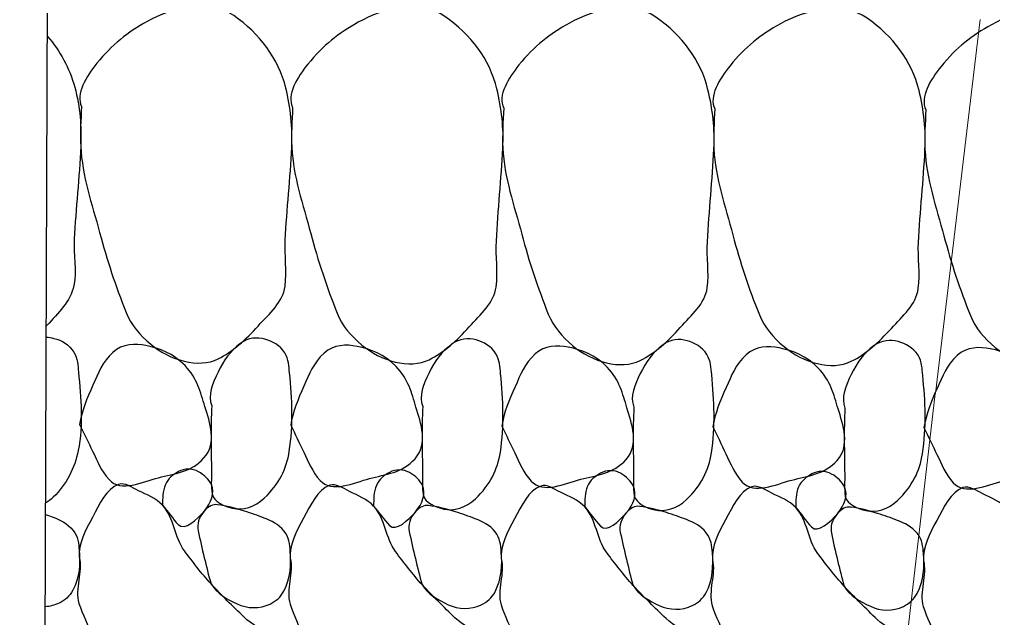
# Model space of a CAD drawing. Header units: feet. Extents: x -406 to 2003, y 7035 to 10885.
# Drawn here: x 632.75 to 648.81, y 8402.77 to 8412.64 of the extents above; entities that cross this region are included whole.
import ezdxf

# ---------------------------------------------------------------- set-up
doc = ezdxf.new("R2010")
doc.units = ezdxf.units.FT
doc.header["$LTSCALE"] = 40
doc.header["$MEASUREMENT"] = 0
doc.layers.add('1', color=7, linetype='Continuous')
doc.layers.add('1 PROPOSED CONTOURS', color=35, linetype='Continuous', lineweight=0)

msp = doc.modelspace()

# ---------------------------------------------------------------- linework, layer by layer
at = {"layer": '1', "color": 4, "linetype": 'Continuous'}
msp.add_line((632.749, 8290.171, -4.663), (633.264, 8427.195, -4.663), dxfattribs=at)
for points, knots in [([(633.773, 8411.205, -4.663), (633.67, 8411.41, -4.663), (633.851, 8411.702, -4.663), (634.025, 8411.918, -4.663), (634.273, 8412.226, -4.663), (634.536, 8412.43, -4.663), (634.855, 8412.607, -4.663), (635.279, 8412.842, -4.663), (635.873, 8412.989, -4.663), (636.284, 8412.704, -4.663), (636.707, 8412.411, -4.663), (637.023, 8411.997, -4.663), (637.142, 8411.51, -4.663), (637.221, 8411.185, -4.663), (637.256, 8410.86, -4.663), (637.24, 8410.534, -4.663), (637.215, 8410.024, -4.663), (637.16, 8409.514, -4.663), (637.132, 8409.004, -4.663), (637.118, 8408.751, -4.663), (637.164, 8408.496, -4.663), (637.129, 8408.244, -4.663), (637.093, 8407.98, -4.663), (636.874, 8407.798, -4.663), (636.685, 8407.588, -4.663), (636.481, 8407.361, -4.663), (636.266, 8407.166, -4.663), (636.025, 8407.046, -4.663), (635.703, 8406.886, -4.663), (635.228, 8407.024, -4.663), (634.914, 8407.288, -4.663), (634.732, 8407.442, -4.663), (634.592, 8407.603, -4.663), (634.508, 8407.811, -4.663), (634.333, 8408.247, -4.663), (634.191, 8408.678, -4.663), (634.071, 8409.128, -4.663), (633.945, 8409.6, -4.663), (633.782, 8410.064, -4.663), (633.759, 8410.547, -4.663), (633.748, 8410.766, -4.663), (633.762, 8410.986, -4.663), (633.773, 8411.205, -4.663)], [0, 0, 0, 0, 0.050597, 0.050597, 0.050597, 0.122728, 0.122728, 0.122728, 0.218507, 0.218507, 0.218507, 0.316787, 0.316787, 0.316787, 0.38235, 0.38235, 0.38235, 0.484937, 0.484937, 0.484937, 0.535738, 0.535738, 0.535738, 0.588733, 0.588733, 0.588733, 0.645816, 0.645816, 0.645816, 0.721809, 0.721809, 0.721809, 0.766098, 0.766098, 0.766098, 0.85889, 0.85889, 0.85889, 0.956017, 0.956017, 0.956017, 1, 1, 1, 1]), ([(637.254, 8411.192, -4.663), (637.151, 8411.397, -4.663), (637.332, 8411.689, -4.663), (637.506, 8411.905, -4.663), (637.754, 8412.213, -4.663), (638.017, 8412.417, -4.663), (638.336, 8412.594, -4.663), (638.76, 8412.829, -4.663), (639.354, 8412.976, -4.663), (639.766, 8412.691, -4.663), (640.188, 8412.398, -4.663), (640.505, 8411.984, -4.663), (640.623, 8411.497, -4.663), (640.702, 8411.171, -4.663), (640.738, 8410.847, -4.663), (640.721, 8410.521, -4.663), (640.696, 8410.011, -4.663), (640.642, 8409.501, -4.663), (640.614, 8408.99, -4.663), (640.6, 8408.738, -4.663), (640.645, 8408.483, -4.663), (640.611, 8408.231, -4.663), (640.575, 8407.967, -4.663), (640.355, 8407.785, -4.663), (640.166, 8407.575, -4.663), (639.962, 8407.348, -4.663), (639.748, 8407.153, -4.663), (639.506, 8407.033, -4.663), (639.185, 8406.873, -4.663), (638.709, 8407.01, -4.663), (638.396, 8407.275, -4.663), (638.213, 8407.429, -4.663), (638.073, 8407.59, -4.663), (637.99, 8407.798, -4.663), (637.814, 8408.234, -4.663), (637.672, 8408.665, -4.663), (637.552, 8409.115, -4.663), (637.427, 8409.587, -4.663), (637.264, 8410.05, -4.663), (637.24, 8410.534, -4.663), (637.229, 8410.753, -4.663), (637.244, 8410.973, -4.663), (637.254, 8411.192, -4.663)], [0, 0, 0, 0, 0.050597, 0.050597, 0.050597, 0.122728, 0.122728, 0.122728, 0.218507, 0.218507, 0.218507, 0.316787, 0.316787, 0.316787, 0.38235, 0.38235, 0.38235, 0.484937, 0.484937, 0.484937, 0.535738, 0.535738, 0.535738, 0.588733, 0.588733, 0.588733, 0.645816, 0.645816, 0.645816, 0.721809, 0.721809, 0.721809, 0.766098, 0.766098, 0.766098, 0.85889, 0.85889, 0.85889, 0.956017, 0.956017, 0.956017, 1, 1, 1, 1]), ([(640.735, 8411.179, -4.663), (640.632, 8411.384, -4.663), (640.813, 8411.676, -4.663), (640.987, 8411.892, -4.663), (641.236, 8412.2, -4.663), (641.499, 8412.404, -4.663), (641.818, 8412.581, -4.663), (642.242, 8412.816, -4.663), (642.835, 8412.963, -4.663), (643.247, 8412.677, -4.663), (643.67, 8412.385, -4.663), (643.986, 8411.971, -4.663), (644.104, 8411.483, -4.663), (644.183, 8411.158, -4.663), (644.219, 8410.834, -4.663), (644.203, 8410.508, -4.663), (644.177, 8409.998, -4.663), (644.123, 8409.488, -4.663), (644.095, 8408.977, -4.663), (644.081, 8408.725, -4.663), (644.127, 8408.47, -4.663), (644.092, 8408.218, -4.663), (644.056, 8407.954, -4.663), (643.836, 8407.772, -4.663), (643.647, 8407.562, -4.663), (643.444, 8407.335, -4.663), (643.229, 8407.14, -4.663), (642.988, 8407.02, -4.663), (642.666, 8406.859, -4.663), (642.19, 8406.997, -4.663), (641.877, 8407.262, -4.663), (641.695, 8407.416, -4.663), (641.555, 8407.577, -4.663), (641.471, 8407.785, -4.663), (641.295, 8408.221, -4.663), (641.153, 8408.652, -4.663), (641.034, 8409.102, -4.663), (640.908, 8409.573, -4.663), (640.745, 8410.037, -4.663), (640.721, 8410.521, -4.663), (640.711, 8410.74, -4.663), (640.725, 8410.96, -4.663), (640.735, 8411.179, -4.663)], [0, 0, 0, 0, 0.050597, 0.050597, 0.050597, 0.122728, 0.122728, 0.122728, 0.218507, 0.218507, 0.218507, 0.316787, 0.316787, 0.316787, 0.38235, 0.38235, 0.38235, 0.484937, 0.484937, 0.484937, 0.535738, 0.535738, 0.535738, 0.588733, 0.588733, 0.588733, 0.645816, 0.645816, 0.645816, 0.721809, 0.721809, 0.721809, 0.766098, 0.766098, 0.766098, 0.85889, 0.85889, 0.85889, 0.956017, 0.956017, 0.956017, 1, 1, 1, 1]), ([(644.217, 8411.166, -4.663), (644.114, 8411.371, -4.663), (644.295, 8411.663, -4.663), (644.469, 8411.879, -4.663), (644.717, 8412.187, -4.663), (644.98, 8412.391, -4.663), (645.299, 8412.568, -4.663), (645.723, 8412.803, -4.663), (646.317, 8412.95, -4.663), (646.728, 8412.664, -4.663), (647.151, 8412.371, -4.663), (647.467, 8411.958, -4.663), (647.586, 8411.47, -4.663), (647.665, 8411.145, -4.663), (647.7, 8410.821, -4.663), (647.684, 8410.495, -4.663), (647.659, 8409.985, -4.663), (647.604, 8409.474, -4.663), (647.576, 8408.964, -4.663), (647.562, 8408.712, -4.663), (647.608, 8408.457, -4.663), (647.573, 8408.204, -4.663), (647.537, 8407.941, -4.663), (647.318, 8407.758, -4.663), (647.129, 8407.548, -4.663), (646.925, 8407.322, -4.663), (646.71, 8407.127, -4.663), (646.469, 8407.007, -4.663), (646.147, 8406.846, -4.663), (645.672, 8406.984, -4.663), (645.359, 8407.249, -4.663), (645.176, 8407.403, -4.663), (645.036, 8407.564, -4.663), (644.952, 8407.772, -4.663), (644.777, 8408.208, -4.663), (644.635, 8408.639, -4.663), (644.515, 8409.089, -4.663), (644.389, 8409.56, -4.663), (644.227, 8410.024, -4.663), (644.203, 8410.508, -4.663), (644.192, 8410.727, -4.663), (644.207, 8410.947, -4.663), (644.217, 8411.166, -4.663)], [0, 0, 0, 0, 0.050597, 0.050597, 0.050597, 0.122728, 0.122728, 0.122728, 0.218507, 0.218507, 0.218507, 0.316787, 0.316787, 0.316787, 0.38235, 0.38235, 0.38235, 0.484937, 0.484937, 0.484937, 0.535738, 0.535738, 0.535738, 0.588733, 0.588733, 0.588733, 0.645816, 0.645816, 0.645816, 0.721809, 0.721809, 0.721809, 0.766098, 0.766098, 0.766098, 0.85889, 0.85889, 0.85889, 0.956017, 0.956017, 0.956017, 1, 1, 1, 1]), ([(647.698, 8411.152, -4.663), (647.595, 8411.358, -4.663), (647.776, 8411.65, -4.663), (647.95, 8411.866, -4.663), (648.198, 8412.174, -4.663), (648.461, 8412.378, -4.663), (648.781, 8412.555, -4.663), (649.204, 8412.79, -4.663), (649.798, 8412.937, -4.663), (650.21, 8412.651, -4.663), (650.632, 8412.358, -4.663), (650.949, 8411.945, -4.663), (651.067, 8411.457, -4.663), (651.146, 8411.132, -4.663), (651.182, 8410.808, -4.663), (651.165, 8410.482, -4.663), (651.14, 8409.971, -4.663), (651.086, 8409.461, -4.663), (651.058, 8408.951, -4.663), (651.044, 8408.698, -4.663), (651.089, 8408.444, -4.663), (651.055, 8408.191, -4.663), (651.019, 8407.928, -4.663), (650.799, 8407.745, -4.663), (650.61, 8407.535, -4.663), (650.406, 8407.309, -4.663), (650.192, 8407.114, -4.663), (649.95, 8406.993, -4.663), (649.629, 8406.833, -4.663), (649.153, 8406.971, -4.663), (648.84, 8407.236, -4.663), (648.657, 8407.39, -4.663), (648.517, 8407.551, -4.663), (648.434, 8407.759, -4.663), (648.258, 8408.195, -4.663), (648.116, 8408.626, -4.663), (647.996, 8409.076, -4.663), (647.871, 8409.547, -4.663), (647.708, 8410.011, -4.663), (647.684, 8410.495, -4.663), (647.673, 8410.714, -4.663), (647.688, 8410.933, -4.663), (647.698, 8411.152, -4.663)], [0, 0, 0, 0, 0.050597, 0.050597, 0.050597, 0.122728, 0.122728, 0.122728, 0.218507, 0.218507, 0.218507, 0.316787, 0.316787, 0.316787, 0.38235, 0.38235, 0.38235, 0.484937, 0.484937, 0.484937, 0.535738, 0.535738, 0.535738, 0.588733, 0.588733, 0.588733, 0.645816, 0.645816, 0.645816, 0.721809, 0.721809, 0.721809, 0.766098, 0.766098, 0.766098, 0.85889, 0.85889, 0.85889, 0.956017, 0.956017, 0.956017, 1, 1, 1, 1]), ([(633.209, 8412.361, -4.663), (633.421, 8412.124, -4.663), (633.574, 8411.838, -4.663), (633.66, 8411.523, -4.663), (633.749, 8411.198, -4.663), (633.773, 8410.873, -4.663), (633.759, 8410.547, -4.663), (633.736, 8410.037, -4.663), (633.679, 8409.527, -4.663), (633.651, 8409.017, -4.663), (633.637, 8408.764, -4.663), (633.701, 8408.509, -4.663), (633.648, 8408.257, -4.663), (633.593, 8407.994, -4.663), (633.382, 8407.796, -4.663), (633.203, 8407.601, -4.663), (633.199, 8407.596, -4.663), (633.195, 8407.592, -4.663), (633.191, 8407.587, -4.663)], [0, 0, 0, 0, 0.189013, 0.189013, 0.189013, 0.383637, 0.383637, 0.383637, 0.688167, 0.688167, 0.688167, 0.838969, 0.838969, 0.838969, 0.996282, 0.996282, 0.996282, 1, 1, 1, 1]), ([(633.19, 8407.404, -4.663), (633.232, 8407.403, -4.663), (633.274, 8407.396, -4.663), (633.316, 8407.385, -4.663), (633.447, 8407.351, -4.663), (633.567, 8407.283, -4.663), (633.644, 8407.157, -4.663), (633.709, 8407.05, -4.663), (633.711, 8406.94, -4.663), (633.722, 8406.828, -4.663), (633.765, 8406.399, -4.663), (633.803, 8405.961, -4.663), (633.717, 8405.535, -4.663), (633.659, 8405.247, -4.663), (633.526, 8404.979, -4.663), (633.306, 8404.765, -4.663), (633.266, 8404.727, -4.663), (633.225, 8404.697, -4.663), (633.18, 8404.669, -4.663)], [0, 0, 0, 0, 0.039924, 0.039924, 0.039924, 0.165192, 0.165192, 0.165192, 0.271276, 0.271276, 0.271276, 0.676654, 0.676654, 0.676654, 0.950254, 0.950254, 0.950254, 1, 1, 1, 1]), ([(635.92, 8406.275, -4.663), (635.848, 8406.443, -4.663), (635.935, 8406.652, -4.663), (636.024, 8406.83, -4.663), (636.119, 8407.022, -4.663), (636.221, 8407.174, -4.663), (636.4, 8407.305, -4.663), (636.519, 8407.393, -4.663), (636.673, 8407.409, -4.663), (636.797, 8407.372, -4.663), (636.92, 8407.335, -4.663), (637.048, 8407.272, -4.663), (637.125, 8407.144, -4.663), (637.191, 8407.036, -4.663), (637.192, 8406.927, -4.663), (637.203, 8406.815, -4.663), (637.247, 8406.386, -4.663), (637.266, 8405.95, -4.663), (637.199, 8405.522, -4.663), (637.153, 8405.233, -4.663), (637.034, 8404.989, -4.663), (636.787, 8404.752, -4.663), (636.632, 8404.603, -4.663), (636.43, 8404.548, -4.663), (636.265, 8404.584, -4.663), (636.141, 8404.612, -4.663), (635.951, 8404.685, -4.663), (635.926, 8404.824, -4.663), (635.904, 8404.945, -4.663), (635.917, 8405.066, -4.663), (635.916, 8405.187, -4.663), (635.911, 8405.549, -4.663), (635.899, 8405.913, -4.663), (635.92, 8406.275, -4.663)], [0, 0, 0, 0, 0.081972, 0.081972, 0.081972, 0.169857, 0.169857, 0.169857, 0.228285, 0.228285, 0.228285, 0.286248, 0.286248, 0.286248, 0.335334, 0.335334, 0.335334, 0.522907, 0.522907, 0.522907, 0.649504, 0.649504, 0.649504, 0.729114, 0.729114, 0.729114, 0.789367, 0.789367, 0.789367, 0.842044, 0.842044, 0.842044, 1, 1, 1, 1]), ([(639.401, 8406.262, -4.663), (639.33, 8406.43, -4.663), (639.417, 8406.639, -4.663), (639.505, 8406.817, -4.663), (639.6, 8407.009, -4.663), (639.702, 8407.16, -4.663), (639.881, 8407.292, -4.663), (640.001, 8407.38, -4.663), (640.155, 8407.396, -4.663), (640.279, 8407.359, -4.663), (640.401, 8407.321, -4.663), (640.53, 8407.258, -4.663), (640.607, 8407.131, -4.663), (640.672, 8407.023, -4.663), (640.673, 8406.914, -4.663), (640.685, 8406.802, -4.663), (640.728, 8406.373, -4.663), (640.747, 8405.937, -4.663), (640.68, 8405.509, -4.663), (640.634, 8405.22, -4.663), (640.515, 8404.976, -4.663), (640.269, 8404.739, -4.663), (640.114, 8404.59, -4.663), (639.911, 8404.534, -4.663), (639.746, 8404.571, -4.663), (639.622, 8404.599, -4.663), (639.432, 8404.672, -4.663), (639.407, 8404.81, -4.663), (639.386, 8404.932, -4.663), (639.399, 8405.052, -4.663), (639.397, 8405.173, -4.663), (639.392, 8405.536, -4.663), (639.381, 8405.899, -4.663), (639.401, 8406.262, -4.663)], [0, 0, 0, 0, 0.081972, 0.081972, 0.081972, 0.169857, 0.169857, 0.169857, 0.228285, 0.228285, 0.228285, 0.286248, 0.286248, 0.286248, 0.335334, 0.335334, 0.335334, 0.522907, 0.522907, 0.522907, 0.649504, 0.649504, 0.649504, 0.729114, 0.729114, 0.729114, 0.789367, 0.789367, 0.789367, 0.842044, 0.842044, 0.842044, 1, 1, 1, 1]), ([(633.741, 8405.966, -4.663), (633.773, 8406.183, -4.663), (633.862, 8406.397, -4.663), (633.959, 8406.611, -4.663), (634.05, 8406.811, -4.663), (634.112, 8406.991, -4.663), (634.29, 8407.154, -4.663), (634.446, 8407.298, -4.663), (634.662, 8407.301, -4.663), (634.835, 8407.266, -4.663), (635.061, 8407.22, -4.663), (635.283, 8407.138, -4.663), (635.48, 8406.935, -4.663), (635.683, 8406.726, -4.663), (635.735, 8406.498, -4.663), (635.806, 8406.264, -4.663), (635.888, 8405.997, -4.663), (636.013, 8405.659, -4.663), (635.792, 8405.414, -4.663), (635.58, 8405.178, -4.663), (635.307, 8405.157, -4.663), (635.042, 8405.088, -4.663), (634.778, 8405.018, -4.663), (634.422, 8404.843, -4.663), (634.226, 8405.057, -4.663), (634.096, 8405.198, -4.663), (634.034, 8405.361, -4.663), (633.955, 8405.523, -4.663), (633.883, 8405.67, -4.663), (633.815, 8405.819, -4.663), (633.741, 8405.966, -4.663)], [0, 0, 0, 0, 0.099321, 0.099321, 0.099321, 0.192025, 0.192025, 0.192025, 0.273076, 0.273076, 0.273076, 0.378794, 0.378794, 0.378794, 0.48747, 0.48747, 0.48747, 0.61146, 0.61146, 0.61146, 0.73063, 0.73063, 0.73063, 0.849753, 0.849753, 0.849753, 0.928287, 0.928287, 0.928287, 1, 1, 1, 1]), ([(637.223, 8405.953, -4.663), (637.255, 8406.17, -4.663), (637.343, 8406.384, -4.663), (637.441, 8406.598, -4.663), (637.531, 8406.798, -4.663), (637.593, 8406.978, -4.663), (637.772, 8407.141, -4.663), (637.928, 8407.284, -4.663), (638.143, 8407.288, -4.663), (638.316, 8407.253, -4.663), (638.542, 8407.207, -4.663), (638.764, 8407.125, -4.663), (638.961, 8406.921, -4.663), (639.164, 8406.713, -4.663), (639.217, 8406.485, -4.663), (639.288, 8406.251, -4.663), (639.369, 8405.984, -4.663), (639.494, 8405.646, -4.663), (639.273, 8405.401, -4.663), (639.061, 8405.165, -4.663), (638.788, 8405.144, -4.663), (638.524, 8405.075, -4.663), (638.259, 8405.005, -4.663), (637.904, 8404.83, -4.663), (637.707, 8405.044, -4.663), (637.577, 8405.184, -4.663), (637.515, 8405.348, -4.663), (637.437, 8405.51, -4.663), (637.365, 8405.657, -4.663), (637.296, 8405.806, -4.663), (637.223, 8405.953, -4.663)], [0, 0, 0, 0, 0.099321, 0.099321, 0.099321, 0.192025, 0.192025, 0.192025, 0.273076, 0.273076, 0.273076, 0.378794, 0.378794, 0.378794, 0.48747, 0.48747, 0.48747, 0.61146, 0.61146, 0.61146, 0.73063, 0.73063, 0.73063, 0.849753, 0.849753, 0.849753, 0.928287, 0.928287, 0.928287, 1, 1, 1, 1]), ([(640.704, 8405.94, -4.663), (640.736, 8406.157, -4.663), (640.825, 8406.371, -4.663), (640.922, 8406.585, -4.663), (641.013, 8406.785, -4.663), (641.075, 8406.965, -4.663), (641.253, 8407.128, -4.663), (641.409, 8407.271, -4.663), (641.625, 8407.275, -4.663), (641.798, 8407.24, -4.663), (642.023, 8407.194, -4.663), (642.246, 8407.112, -4.663), (642.443, 8406.908, -4.663), (642.645, 8406.699, -4.663), (642.698, 8406.472, -4.663), (642.769, 8406.238, -4.663), (642.85, 8405.971, -4.663), (642.975, 8405.633, -4.663), (642.755, 8405.388, -4.663), (642.542, 8405.152, -4.663), (642.269, 8405.131, -4.663), (642.005, 8405.062, -4.663), (641.741, 8404.992, -4.663), (641.385, 8404.817, -4.663), (641.188, 8405.031, -4.663), (641.059, 8405.171, -4.663), (640.997, 8405.335, -4.663), (640.918, 8405.497, -4.663), (640.846, 8405.644, -4.663), (640.777, 8405.793, -4.663), (640.704, 8405.94, -4.663)], [0, 0, 0, 0, 0.099321, 0.099321, 0.099321, 0.192025, 0.192025, 0.192025, 0.273076, 0.273076, 0.273076, 0.378794, 0.378794, 0.378794, 0.48747, 0.48747, 0.48747, 0.61146, 0.61146, 0.61146, 0.73063, 0.73063, 0.73063, 0.849753, 0.849753, 0.849753, 0.928287, 0.928287, 0.928287, 1, 1, 1, 1]), ([(642.883, 8406.249, -4.663), (642.811, 8406.417, -4.663), (642.898, 8406.626, -4.663), (642.987, 8406.804, -4.663), (643.082, 8406.996, -4.663), (643.183, 8407.147, -4.663), (643.363, 8407.279, -4.663), (643.482, 8407.367, -4.663), (643.636, 8407.383, -4.663), (643.76, 8407.346, -4.663), (643.883, 8407.308, -4.663), (644.011, 8407.245, -4.663), (644.088, 8407.118, -4.663), (644.153, 8407.009, -4.663), (644.155, 8406.901, -4.663), (644.166, 8406.788, -4.663), (644.209, 8406.36, -4.663), (644.229, 8405.924, -4.663), (644.161, 8405.496, -4.663), (644.116, 8405.207, -4.663), (643.997, 8404.963, -4.663), (643.75, 8404.726, -4.663), (643.595, 8404.577, -4.663), (643.392, 8404.521, -4.663), (643.228, 8404.558, -4.663), (643.103, 8404.586, -4.663), (642.913, 8404.659, -4.663), (642.889, 8404.797, -4.663), (642.867, 8404.918, -4.663), (642.88, 8405.039, -4.663), (642.879, 8405.16, -4.663), (642.874, 8405.523, -4.663), (642.862, 8405.886, -4.663), (642.883, 8406.249, -4.663)], [0, 0, 0, 0, 0.081972, 0.081972, 0.081972, 0.169857, 0.169857, 0.169857, 0.228285, 0.228285, 0.228285, 0.286248, 0.286248, 0.286248, 0.335334, 0.335334, 0.335334, 0.522907, 0.522907, 0.522907, 0.649504, 0.649504, 0.649504, 0.729114, 0.729114, 0.729114, 0.789367, 0.789367, 0.789367, 0.842044, 0.842044, 0.842044, 1, 1, 1, 1]), ([(644.186, 8405.927, -4.663), (644.217, 8406.144, -4.663), (644.306, 8406.358, -4.663), (644.403, 8406.572, -4.663), (644.494, 8406.772, -4.663), (644.556, 8406.951, -4.663), (644.734, 8407.115, -4.663), (644.89, 8407.258, -4.663), (645.106, 8407.262, -4.663), (645.279, 8407.227, -4.663), (645.505, 8407.18, -4.663), (645.727, 8407.098, -4.663), (645.924, 8406.895, -4.663), (646.127, 8406.686, -4.663), (646.179, 8406.459, -4.663), (646.251, 8406.225, -4.663), (646.332, 8405.958, -4.663), (646.457, 8405.62, -4.663), (646.236, 8405.374, -4.663), (646.024, 8405.139, -4.663), (645.751, 8405.118, -4.663), (645.486, 8405.048, -4.663), (645.222, 8404.979, -4.663), (644.866, 8404.804, -4.663), (644.67, 8405.017, -4.663), (644.54, 8405.158, -4.663), (644.478, 8405.322, -4.663), (644.399, 8405.483, -4.663), (644.327, 8405.631, -4.663), (644.259, 8405.78, -4.663), (644.186, 8405.927, -4.663)], [0, 0, 0, 0, 0.099321, 0.099321, 0.099321, 0.192025, 0.192025, 0.192025, 0.273076, 0.273076, 0.273076, 0.378794, 0.378794, 0.378794, 0.48747, 0.48747, 0.48747, 0.61146, 0.61146, 0.61146, 0.73063, 0.73063, 0.73063, 0.849753, 0.849753, 0.849753, 0.928287, 0.928287, 0.928287, 1, 1, 1, 1]), ([(646.364, 8406.236, -4.663), (646.292, 8406.404, -4.663), (646.38, 8406.613, -4.663), (646.468, 8406.791, -4.663), (646.563, 8406.983, -4.663), (646.665, 8407.134, -4.663), (646.844, 8407.266, -4.663), (646.963, 8407.354, -4.663), (647.118, 8407.37, -4.663), (647.241, 8407.333, -4.663), (647.364, 8407.295, -4.663), (647.492, 8407.232, -4.663), (647.569, 8407.105, -4.663), (647.635, 8406.996, -4.663), (647.636, 8406.887, -4.663), (647.647, 8406.775, -4.663), (647.691, 8406.347, -4.663), (647.71, 8405.911, -4.663), (647.643, 8405.483, -4.663), (647.597, 8405.193, -4.663), (647.478, 8404.95, -4.663), (647.231, 8404.713, -4.663), (647.076, 8404.564, -4.663), (646.874, 8404.508, -4.663), (646.709, 8404.545, -4.663), (646.585, 8404.573, -4.663), (646.395, 8404.646, -4.663), (646.37, 8404.784, -4.663), (646.348, 8404.905, -4.663), (646.362, 8405.026, -4.663), (646.36, 8405.147, -4.663), (646.355, 8405.51, -4.663), (646.344, 8405.873, -4.663), (646.364, 8406.236, -4.663)], [0, 0, 0, 0, 0.081972, 0.081972, 0.081972, 0.169857, 0.169857, 0.169857, 0.228285, 0.228285, 0.228285, 0.286248, 0.286248, 0.286248, 0.335334, 0.335334, 0.335334, 0.522907, 0.522907, 0.522907, 0.649504, 0.649504, 0.649504, 0.729114, 0.729114, 0.729114, 0.789367, 0.789367, 0.789367, 0.842044, 0.842044, 0.842044, 1, 1, 1, 1]), ([(647.667, 8405.913, -4.663), (647.699, 8406.131, -4.663), (647.788, 8406.345, -4.663), (647.885, 8406.559, -4.663), (647.976, 8406.759, -4.663), (648.037, 8406.938, -4.663), (648.216, 8407.102, -4.663), (648.372, 8407.245, -4.663), (648.587, 8407.249, -4.663), (648.76, 8407.213, -4.663), (648.986, 8407.167, -4.663), (649.208, 8407.085, -4.663), (649.406, 8406.882, -4.663), (649.608, 8406.673, -4.663), (649.661, 8406.446, -4.663), (649.732, 8406.212, -4.663), (649.813, 8405.945, -4.663), (649.938, 8405.607, -4.663), (649.717, 8405.361, -4.663), (649.505, 8405.126, -4.663), (649.232, 8405.105, -4.663), (648.968, 8405.035, -4.663), (648.703, 8404.966, -4.663), (648.348, 8404.791, -4.663), (648.151, 8405.004, -4.663), (648.021, 8405.145, -4.663), (647.959, 8405.309, -4.663), (647.881, 8405.47, -4.663), (647.809, 8405.618, -4.663), (647.74, 8405.767, -4.663), (647.667, 8405.913, -4.663)], [0, 0, 0, 0, 0.099321, 0.099321, 0.099321, 0.192025, 0.192025, 0.192025, 0.273076, 0.273076, 0.273076, 0.378794, 0.378794, 0.378794, 0.48747, 0.48747, 0.48747, 0.61146, 0.61146, 0.61146, 0.73063, 0.73063, 0.73063, 0.849753, 0.849753, 0.849753, 0.928287, 0.928287, 0.928287, 1, 1, 1, 1]), ([(635.109, 8404.634, -4.663), (635.11, 8404.747, -4.663), (635.108, 8404.861, -4.663), (635.155, 8404.974, -4.663), (635.197, 8405.074, -4.663), (635.28, 8405.138, -4.663), (635.372, 8405.189, -4.663), (635.47, 8405.243, -4.663), (635.598, 8405.244, -4.663), (635.7, 8405.187, -4.663), (635.795, 8405.134, -4.663), (635.875, 8405.058, -4.663), (635.915, 8404.971, -4.663), (635.974, 8404.843, -4.663), (635.913, 8404.671, -4.663), (635.8, 8404.541, -4.663), (635.677, 8404.398, -4.663), (635.473, 8404.203, -4.663), (635.368, 8404.315, -4.663), (635.28, 8404.41, -4.663), (635.198, 8404.532, -4.663), (635.109, 8404.634, -4.663)], [0, 0, 0, 0, 0.13075, 0.13075, 0.13075, 0.246831, 0.246831, 0.246831, 0.372114, 0.372114, 0.372114, 0.488195, 0.488195, 0.488195, 0.657947, 0.657947, 0.657947, 0.84346, 0.84346, 0.84346, 1, 1, 1, 1]), ([(638.59, 8404.621, -4.663), (638.591, 8404.734, -4.663), (638.589, 8404.848, -4.663), (638.637, 8404.961, -4.663), (638.679, 8405.061, -4.663), (638.761, 8405.125, -4.663), (638.853, 8405.175, -4.663), (638.952, 8405.23, -4.663), (639.08, 8405.231, -4.663), (639.182, 8405.174, -4.663), (639.276, 8405.121, -4.663), (639.356, 8405.045, -4.663), (639.396, 8404.958, -4.663), (639.456, 8404.83, -4.663), (639.394, 8404.658, -4.663), (639.281, 8404.527, -4.663), (639.158, 8404.385, -4.663), (638.955, 8404.19, -4.663), (638.85, 8404.302, -4.663), (638.761, 8404.397, -4.663), (638.679, 8404.519, -4.663), (638.59, 8404.621, -4.663)], [0, 0, 0, 0, 0.13075, 0.13075, 0.13075, 0.246831, 0.246831, 0.246831, 0.372114, 0.372114, 0.372114, 0.488195, 0.488195, 0.488195, 0.657947, 0.657947, 0.657947, 0.84346, 0.84346, 0.84346, 1, 1, 1, 1]), ([(642.071, 8404.608, -4.663), (642.073, 8404.721, -4.663), (642.071, 8404.835, -4.663), (642.118, 8404.948, -4.663), (642.16, 8405.048, -4.663), (642.242, 8405.111, -4.663), (642.334, 8405.162, -4.663), (642.433, 8405.217, -4.663), (642.561, 8405.218, -4.663), (642.663, 8405.161, -4.663), (642.757, 8405.108, -4.663), (642.837, 8405.032, -4.663), (642.878, 8404.945, -4.663), (642.937, 8404.817, -4.663), (642.875, 8404.645, -4.663), (642.763, 8404.514, -4.663), (642.64, 8404.372, -4.663), (642.436, 8404.177, -4.663), (642.331, 8404.289, -4.663), (642.242, 8404.384, -4.663), (642.16, 8404.506, -4.663), (642.071, 8404.608, -4.663)], [0, 0, 0, 0, 0.13075, 0.13075, 0.13075, 0.246831, 0.246831, 0.246831, 0.372114, 0.372114, 0.372114, 0.488195, 0.488195, 0.488195, 0.657947, 0.657947, 0.657947, 0.84346, 0.84346, 0.84346, 1, 1, 1, 1]), ([(645.553, 8404.595, -4.663), (645.554, 8404.708, -4.663), (645.552, 8404.821, -4.663), (645.599, 8404.935, -4.663), (645.641, 8405.035, -4.663), (645.724, 8405.098, -4.663), (645.816, 8405.149, -4.663), (645.915, 8405.204, -4.663), (646.043, 8405.205, -4.663), (646.144, 8405.148, -4.663), (646.239, 8405.095, -4.663), (646.319, 8405.019, -4.663), (646.359, 8404.932, -4.663), (646.418, 8404.804, -4.663), (646.357, 8404.632, -4.663), (646.244, 8404.501, -4.663), (646.121, 8404.359, -4.663), (645.917, 8404.164, -4.663), (645.812, 8404.276, -4.663), (645.724, 8404.371, -4.663), (645.642, 8404.493, -4.663), (645.553, 8404.595, -4.663)], [0, 0, 0, 0, 0.13075, 0.13075, 0.13075, 0.246831, 0.246831, 0.246831, 0.372114, 0.372114, 0.372114, 0.488195, 0.488195, 0.488195, 0.657947, 0.657947, 0.657947, 0.84346, 0.84346, 0.84346, 1, 1, 1, 1]), ([(633.733, 8403.777, -4.663), (633.72, 8403.994, -4.663), (633.831, 8404.216, -4.663), (633.951, 8404.434, -4.663), (634.072, 8404.653, -4.663), (634.181, 8404.904, -4.663), (634.384, 8404.977, -4.663), (634.485, 8405.013, -4.663), (634.608, 8404.926, -4.663), (634.713, 8404.874, -4.663), (634.853, 8404.802, -4.663), (634.998, 8404.752, -4.663), (635.109, 8404.634, -4.663), (635.307, 8404.422, -4.663), (635.303, 8404.105, -4.663), (635.469, 8403.884, -4.663), (635.608, 8403.698, -4.663), (635.75, 8403.511, -4.663), (635.909, 8403.338, -4.663), (636.083, 8403.148, -4.663), (636.266, 8402.969, -4.663), (636.451, 8402.792, -4.663), (636.581, 8402.667, -4.663), (636.748, 8402.596, -4.663), (636.881, 8402.461, -4.663), (637.034, 8402.306, -4.663), (637.111, 8402.108, -4.663), (637.162, 8401.905, -4.663), (637.233, 8401.624, -4.663), (637.216, 8401.327, -4.663), (637.17, 8401.043, -4.663), (637.145, 8400.885, -4.663), (637.134, 8400.718, -4.663), (636.987, 8400.601, -4.663), (636.745, 8400.409, -4.663), (636.487, 8400.436, -4.663), (636.227, 8400.388, -4.663), (635.941, 8400.337, -4.663), (635.644, 8400.247, -4.663), (635.364, 8400.312, -4.663), (635.062, 8400.383, -4.663), (634.835, 8400.622, -4.663), (634.595, 8400.848, -4.663), (634.418, 8401.015, -4.663), (634.249, 8401.166, -4.663), (634.155, 8401.383, -4.663), (634.005, 8401.73, -4.663), (634.049, 8402.123, -4.663), (633.944, 8402.472, -4.663), (633.888, 8402.656, -4.663), (633.787, 8402.834, -4.663), (633.73, 8403.017, -4.663), (633.656, 8403.256, -4.663), (633.794, 8403.538, -4.663), (633.733, 8403.777, -4.663)], [0, 0, 0, 0, 0.054316, 0.054316, 0.054316, 0.108799, 0.108799, 0.108799, 0.135821, 0.135821, 0.135821, 0.172146, 0.172146, 0.172146, 0.237422, 0.237422, 0.237422, 0.292461, 0.292461, 0.292461, 0.352873, 0.352873, 0.352873, 0.395413, 0.395413, 0.395413, 0.444368, 0.444368, 0.444368, 0.51201, 0.51201, 0.51201, 0.549525, 0.549525, 0.549525, 0.611502, 0.611502, 0.611502, 0.679424, 0.679424, 0.679424, 0.752988, 0.752988, 0.752988, 0.80734, 0.80734, 0.80734, 0.894432, 0.894432, 0.894432, 0.940374, 0.940374, 0.940374, 1, 1, 1, 1]), ([(637.215, 8403.764, -4.663), (637.201, 8403.981, -4.663), (637.312, 8404.203, -4.663), (637.433, 8404.421, -4.663), (637.553, 8404.64, -4.663), (637.663, 8404.891, -4.663), (637.865, 8404.964, -4.663), (637.966, 8405, -4.663), (638.089, 8404.913, -4.663), (638.194, 8404.86, -4.663), (638.334, 8404.789, -4.663), (638.48, 8404.739, -4.663), (638.59, 8404.621, -4.663), (638.788, 8404.409, -4.663), (638.784, 8404.092, -4.663), (638.95, 8403.871, -4.663), (639.09, 8403.685, -4.663), (639.231, 8403.498, -4.663), (639.39, 8403.325, -4.663), (639.565, 8403.135, -4.663), (639.748, 8402.956, -4.663), (639.932, 8402.779, -4.663), (640.063, 8402.654, -4.663), (640.229, 8402.583, -4.663), (640.362, 8402.448, -4.663), (640.515, 8402.293, -4.663), (640.592, 8402.095, -4.663), (640.644, 8401.891, -4.663), (640.714, 8401.61, -4.663), (640.698, 8401.314, -4.663), (640.652, 8401.03, -4.663), (640.626, 8400.872, -4.663), (640.615, 8400.704, -4.663), (640.469, 8400.588, -4.663), (640.227, 8400.396, -4.663), (639.968, 8400.423, -4.663), (639.708, 8400.375, -4.663), (639.423, 8400.324, -4.663), (639.125, 8400.234, -4.663), (638.846, 8400.299, -4.663), (638.543, 8400.37, -4.663), (638.317, 8400.609, -4.663), (638.077, 8400.835, -4.663), (637.899, 8401.002, -4.663), (637.73, 8401.153, -4.663), (637.636, 8401.37, -4.663), (637.486, 8401.717, -4.663), (637.531, 8402.11, -4.663), (637.425, 8402.459, -4.663), (637.369, 8402.643, -4.663), (637.269, 8402.821, -4.663), (637.212, 8403.004, -4.663), (637.138, 8403.243, -4.663), (637.275, 8403.525, -4.663), (637.215, 8403.764, -4.663)], [0, 0, 0, 0, 0.054316, 0.054316, 0.054316, 0.108799, 0.108799, 0.108799, 0.135821, 0.135821, 0.135821, 0.172146, 0.172146, 0.172146, 0.237422, 0.237422, 0.237422, 0.292461, 0.292461, 0.292461, 0.352873, 0.352873, 0.352873, 0.395413, 0.395413, 0.395413, 0.444368, 0.444368, 0.444368, 0.51201, 0.51201, 0.51201, 0.549525, 0.549525, 0.549525, 0.611502, 0.611502, 0.611502, 0.679424, 0.679424, 0.679424, 0.752988, 0.752988, 0.752988, 0.80734, 0.80734, 0.80734, 0.894432, 0.894432, 0.894432, 0.940374, 0.940374, 0.940374, 1, 1, 1, 1]), ([(640.696, 8403.751, -4.663), (640.682, 8403.968, -4.663), (640.793, 8404.19, -4.663), (640.914, 8404.408, -4.663), (641.035, 8404.627, -4.663), (641.144, 8404.878, -4.663), (641.347, 8404.951, -4.663), (641.447, 8404.987, -4.663), (641.571, 8404.9, -4.663), (641.675, 8404.847, -4.663), (641.816, 8404.776, -4.663), (641.961, 8404.725, -4.663), (642.071, 8404.608, -4.663), (642.269, 8404.396, -4.663), (642.266, 8404.079, -4.663), (642.431, 8403.858, -4.663), (642.571, 8403.672, -4.663), (642.712, 8403.485, -4.663), (642.872, 8403.312, -4.663), (643.046, 8403.122, -4.663), (643.229, 8402.943, -4.663), (643.414, 8402.766, -4.663), (643.544, 8402.641, -4.663), (643.711, 8402.57, -4.663), (643.844, 8402.435, -4.663), (643.996, 8402.28, -4.663), (644.074, 8402.082, -4.663), (644.125, 8401.878, -4.663), (644.196, 8401.597, -4.663), (644.179, 8401.301, -4.663), (644.133, 8401.016, -4.663), (644.108, 8400.859, -4.663), (644.096, 8400.691, -4.663), (643.95, 8400.575, -4.663), (643.708, 8400.382, -4.663), (643.45, 8400.409, -4.663), (643.189, 8400.362, -4.663), (642.904, 8400.311, -4.663), (642.607, 8400.221, -4.663), (642.327, 8400.286, -4.663), (642.025, 8400.356, -4.663), (641.798, 8400.596, -4.663), (641.558, 8400.822, -4.663), (641.381, 8400.989, -4.663), (641.212, 8401.14, -4.663), (641.118, 8401.357, -4.663), (640.967, 8401.704, -4.663), (641.012, 8402.097, -4.663), (640.906, 8402.446, -4.663), (640.851, 8402.63, -4.663), (640.75, 8402.808, -4.663), (640.693, 8402.991, -4.663), (640.619, 8403.23, -4.663), (640.756, 8403.512, -4.663), (640.696, 8403.751, -4.663)], [0, 0, 0, 0, 0.054316, 0.054316, 0.054316, 0.108799, 0.108799, 0.108799, 0.135821, 0.135821, 0.135821, 0.172146, 0.172146, 0.172146, 0.237422, 0.237422, 0.237422, 0.292461, 0.292461, 0.292461, 0.352873, 0.352873, 0.352873, 0.395413, 0.395413, 0.395413, 0.444368, 0.444368, 0.444368, 0.51201, 0.51201, 0.51201, 0.549525, 0.549525, 0.549525, 0.611502, 0.611502, 0.611502, 0.679424, 0.679424, 0.679424, 0.752988, 0.752988, 0.752988, 0.80734, 0.80734, 0.80734, 0.894432, 0.894432, 0.894432, 0.940374, 0.940374, 0.940374, 1, 1, 1, 1]), ([(644.177, 8403.738, -4.663), (644.164, 8403.955, -4.663), (644.275, 8404.177, -4.663), (644.395, 8404.395, -4.663), (644.516, 8404.614, -4.663), (644.625, 8404.865, -4.663), (644.828, 8404.938, -4.663), (644.929, 8404.973, -4.663), (645.052, 8404.887, -4.663), (645.157, 8404.834, -4.663), (645.297, 8404.763, -4.663), (645.443, 8404.712, -4.663), (645.553, 8404.595, -4.663), (645.751, 8404.383, -4.663), (645.747, 8404.066, -4.663), (645.913, 8403.845, -4.663), (646.052, 8403.658, -4.663), (646.194, 8403.472, -4.663), (646.353, 8403.299, -4.663), (646.528, 8403.109, -4.663), (646.71, 8402.93, -4.663), (646.895, 8402.752, -4.663), (647.025, 8402.628, -4.663), (647.192, 8402.557, -4.663), (647.325, 8402.422, -4.663), (647.478, 8402.267, -4.663), (647.555, 8402.069, -4.663), (647.606, 8401.865, -4.663), (647.677, 8401.584, -4.663), (647.66, 8401.287, -4.663), (647.614, 8401.003, -4.663), (647.589, 8400.846, -4.663), (647.578, 8400.678, -4.663), (647.431, 8400.562, -4.663), (647.189, 8400.369, -4.663), (646.931, 8400.396, -4.663), (646.671, 8400.349, -4.663), (646.385, 8400.298, -4.663), (646.088, 8400.208, -4.663), (645.809, 8400.273, -4.663), (645.506, 8400.343, -4.663), (645.28, 8400.583, -4.663), (645.039, 8400.809, -4.663), (644.862, 8400.976, -4.663), (644.693, 8401.127, -4.663), (644.599, 8401.344, -4.663), (644.449, 8401.691, -4.663), (644.494, 8402.084, -4.663), (644.388, 8402.433, -4.663), (644.332, 8402.617, -4.663), (644.231, 8402.794, -4.663), (644.174, 8402.978, -4.663), (644.101, 8403.217, -4.663), (644.238, 8403.499, -4.663), (644.177, 8403.738, -4.663)], [0, 0, 0, 0, 0.054316, 0.054316, 0.054316, 0.108799, 0.108799, 0.108799, 0.135821, 0.135821, 0.135821, 0.172146, 0.172146, 0.172146, 0.237422, 0.237422, 0.237422, 0.292461, 0.292461, 0.292461, 0.352873, 0.352873, 0.352873, 0.395413, 0.395413, 0.395413, 0.444368, 0.444368, 0.444368, 0.51201, 0.51201, 0.51201, 0.549525, 0.549525, 0.549525, 0.611502, 0.611502, 0.611502, 0.679424, 0.679424, 0.679424, 0.752988, 0.752988, 0.752988, 0.80734, 0.80734, 0.80734, 0.894432, 0.894432, 0.894432, 0.940374, 0.940374, 0.940374, 1, 1, 1, 1]), ([(647.659, 8403.725, -4.663), (647.645, 8403.942, -4.663), (647.756, 8404.164, -4.663), (647.877, 8404.382, -4.663), (647.997, 8404.6, -4.663), (648.107, 8404.852, -4.663), (648.31, 8404.924, -4.663), (648.41, 8404.96, -4.663), (648.534, 8404.874, -4.663), (648.638, 8404.821, -4.663), (648.778, 8404.75, -4.663), (648.924, 8404.699, -4.663), (649.034, 8404.581, -4.663), (649.232, 8404.37, -4.663), (649.228, 8404.053, -4.663), (649.394, 8403.832, -4.663), (649.534, 8403.645, -4.663), (649.675, 8403.459, -4.663), (649.834, 8403.286, -4.663), (650.009, 8403.096, -4.663), (650.192, 8402.916, -4.663), (650.377, 8402.739, -4.663), (650.507, 8402.615, -4.663), (650.673, 8402.544, -4.663), (650.806, 8402.409, -4.663), (650.959, 8402.254, -4.663), (651.037, 8402.056, -4.663), (651.088, 8401.852, -4.663), (651.158, 8401.571, -4.663), (651.142, 8401.274, -4.663), (651.096, 8400.99, -4.663), (651.07, 8400.833, -4.663), (651.059, 8400.665, -4.663), (650.913, 8400.549, -4.663), (650.671, 8400.356, -4.663), (650.412, 8400.383, -4.663), (650.152, 8400.336, -4.663), (649.867, 8400.284, -4.663), (649.569, 8400.195, -4.663), (649.29, 8400.26, -4.663), (648.987, 8400.33, -4.663), (648.761, 8400.57, -4.663), (648.521, 8400.796, -4.663), (648.343, 8400.963, -4.663), (648.174, 8401.114, -4.663), (648.081, 8401.33, -4.663), (647.93, 8401.678, -4.663), (647.975, 8402.071, -4.663), (647.869, 8402.42, -4.663), (647.813, 8402.604, -4.663), (647.713, 8402.781, -4.663), (647.656, 8402.965, -4.663), (647.582, 8403.203, -4.663), (647.719, 8403.486, -4.663), (647.659, 8403.725, -4.663)], [0, 0, 0, 0, 0.054316, 0.054316, 0.054316, 0.108799, 0.108799, 0.108799, 0.135821, 0.135821, 0.135821, 0.172146, 0.172146, 0.172146, 0.237422, 0.237422, 0.237422, 0.292461, 0.292461, 0.292461, 0.352873, 0.352873, 0.352873, 0.395413, 0.395413, 0.395413, 0.444368, 0.444368, 0.444368, 0.51201, 0.51201, 0.51201, 0.549525, 0.549525, 0.549525, 0.611502, 0.611502, 0.611502, 0.679424, 0.679424, 0.679424, 0.752988, 0.752988, 0.752988, 0.80734, 0.80734, 0.80734, 0.894432, 0.894432, 0.894432, 0.940374, 0.940374, 0.940374, 1, 1, 1, 1]), ([(635.909, 8403.338, -4.663), (635.864, 8403.481, -4.663), (635.833, 8403.625, -4.663), (635.797, 8403.769, -4.663), (635.761, 8403.917, -4.663), (635.726, 8404.065, -4.663), (635.697, 8404.212, -4.663), (635.674, 8404.324, -4.663), (635.704, 8404.433, -4.663), (635.8, 8404.541, -4.663), (635.866, 8404.615, -4.663), (635.939, 8404.652, -4.663), (636.016, 8404.642, -4.663), (636.163, 8404.623, -4.663), (636.312, 8404.584, -4.663), (636.458, 8404.538, -4.663), (636.569, 8404.503, -4.663), (636.677, 8404.467, -4.663), (636.786, 8404.423, -4.663), (636.909, 8404.374, -4.663), (637.019, 8404.325, -4.663), (637.114, 8404.207, -4.663), (637.198, 8404.103, -4.663), (637.206, 8403.989, -4.663), (637.215, 8403.878, -4.663), (637.231, 8403.661, -4.663), (637.224, 8403.436, -4.663), (637.11, 8403.22, -4.663), (637.057, 8403.119, -4.663), (636.98, 8403.053, -4.663), (636.883, 8403.006, -4.663), (636.714, 8402.923, -4.663), (636.503, 8402.929, -4.663), (636.339, 8403.008, -4.663), (636.175, 8403.086, -4.663), (635.998, 8403.178, -4.663), (635.909, 8403.338, -4.663)], [0, 0, 0, 0, 0.087607, 0.087607, 0.087607, 0.176844, 0.176844, 0.176844, 0.244543, 0.244543, 0.244543, 0.291416, 0.291416, 0.291416, 0.380653, 0.380653, 0.380653, 0.449046, 0.449046, 0.449046, 0.526343, 0.526343, 0.526343, 0.594042, 0.594042, 0.594042, 0.724902, 0.724902, 0.724902, 0.786407, 0.786407, 0.786407, 0.893425, 0.893425, 0.893425, 1, 1, 1, 1]), ([(639.39, 8403.325, -4.663), (639.346, 8403.468, -4.663), (639.314, 8403.612, -4.663), (639.278, 8403.756, -4.663), (639.242, 8403.904, -4.663), (639.208, 8404.052, -4.663), (639.178, 8404.199, -4.663), (639.155, 8404.311, -4.663), (639.186, 8404.42, -4.663), (639.281, 8404.527, -4.663), (639.348, 8404.602, -4.663), (639.42, 8404.639, -4.663), (639.497, 8404.629, -4.663), (639.644, 8404.61, -4.663), (639.794, 8404.571, -4.663), (639.939, 8404.525, -4.663), (640.051, 8404.49, -4.663), (640.159, 8404.454, -4.663), (640.267, 8404.41, -4.663), (640.39, 8404.361, -4.663), (640.5, 8404.312, -4.663), (640.596, 8404.194, -4.663), (640.679, 8404.09, -4.663), (640.688, 8403.976, -4.663), (640.696, 8403.864, -4.663), (640.713, 8403.648, -4.663), (640.705, 8403.423, -4.663), (640.592, 8403.207, -4.663), (640.538, 8403.106, -4.663), (640.461, 8403.04, -4.663), (640.364, 8402.992, -4.663), (640.196, 8402.909, -4.663), (639.985, 8402.916, -4.663), (639.82, 8402.995, -4.663), (639.656, 8403.072, -4.663), (639.48, 8403.165, -4.663), (639.39, 8403.325, -4.663)], [0, 0, 0, 0, 0.087607, 0.087607, 0.087607, 0.176844, 0.176844, 0.176844, 0.244543, 0.244543, 0.244543, 0.291416, 0.291416, 0.291416, 0.380653, 0.380653, 0.380653, 0.449046, 0.449046, 0.449046, 0.526343, 0.526343, 0.526343, 0.594042, 0.594042, 0.594042, 0.724902, 0.724902, 0.724902, 0.786407, 0.786407, 0.786407, 0.893425, 0.893425, 0.893425, 1, 1, 1, 1]), ([(642.872, 8403.312, -4.663), (642.827, 8403.455, -4.663), (642.795, 8403.598, -4.663), (642.76, 8403.743, -4.663), (642.724, 8403.891, -4.663), (642.689, 8404.038, -4.663), (642.659, 8404.186, -4.663), (642.637, 8404.298, -4.663), (642.667, 8404.407, -4.663), (642.763, 8404.514, -4.663), (642.829, 8404.589, -4.663), (642.901, 8404.625, -4.663), (642.979, 8404.616, -4.663), (643.125, 8404.597, -4.663), (643.275, 8404.558, -4.663), (643.42, 8404.512, -4.663), (643.532, 8404.477, -4.663), (643.64, 8404.441, -4.663), (643.749, 8404.397, -4.663), (643.872, 8404.348, -4.663), (643.982, 8404.299, -4.663), (644.077, 8404.181, -4.663), (644.16, 8404.077, -4.663), (644.169, 8403.963, -4.663), (644.178, 8403.851, -4.663), (644.194, 8403.635, -4.663), (644.187, 8403.41, -4.663), (644.073, 8403.194, -4.663), (644.02, 8403.093, -4.663), (643.942, 8403.027, -4.663), (643.846, 8402.979, -4.663), (643.677, 8402.896, -4.663), (643.466, 8402.903, -4.663), (643.301, 8402.981, -4.663), (643.137, 8403.059, -4.663), (642.961, 8403.152, -4.663), (642.872, 8403.312, -4.663)], [0, 0, 0, 0, 0.087607, 0.087607, 0.087607, 0.176844, 0.176844, 0.176844, 0.244543, 0.244543, 0.244543, 0.291416, 0.291416, 0.291416, 0.380653, 0.380653, 0.380653, 0.449046, 0.449046, 0.449046, 0.526343, 0.526343, 0.526343, 0.594042, 0.594042, 0.594042, 0.724902, 0.724902, 0.724902, 0.786407, 0.786407, 0.786407, 0.893425, 0.893425, 0.893425, 1, 1, 1, 1]), ([(646.353, 8403.299, -4.663), (646.309, 8403.442, -4.663), (646.277, 8403.585, -4.663), (646.241, 8403.73, -4.663), (646.205, 8403.878, -4.663), (646.171, 8404.025, -4.663), (646.141, 8404.173, -4.663), (646.118, 8404.285, -4.663), (646.148, 8404.394, -4.663), (646.244, 8404.501, -4.663), (646.31, 8404.576, -4.663), (646.383, 8404.612, -4.663), (646.46, 8404.603, -4.663), (646.607, 8404.584, -4.663), (646.756, 8404.545, -4.663), (646.902, 8404.499, -4.663), (647.013, 8404.464, -4.663), (647.121, 8404.427, -4.663), (647.23, 8404.384, -4.663), (647.353, 8404.335, -4.663), (647.463, 8404.286, -4.663), (647.558, 8404.167, -4.663), (647.642, 8404.064, -4.663), (647.651, 8403.95, -4.663), (647.659, 8403.838, -4.663), (647.676, 8403.622, -4.663), (647.668, 8403.397, -4.663), (647.555, 8403.181, -4.663), (647.501, 8403.079, -4.663), (647.424, 8403.014, -4.663), (647.327, 8402.966, -4.663), (647.158, 8402.883, -4.663), (646.947, 8402.89, -4.663), (646.783, 8402.968, -4.663), (646.619, 8403.046, -4.663), (646.442, 8403.138, -4.663), (646.353, 8403.299, -4.663)], [0, 0, 0, 0, 0.087607, 0.087607, 0.087607, 0.176844, 0.176844, 0.176844, 0.244543, 0.244543, 0.244543, 0.291416, 0.291416, 0.291416, 0.380653, 0.380653, 0.380653, 0.449046, 0.449046, 0.449046, 0.526343, 0.526343, 0.526343, 0.594042, 0.594042, 0.594042, 0.724902, 0.724902, 0.724902, 0.786407, 0.786407, 0.786407, 0.893425, 0.893425, 0.893425, 1, 1, 1, 1]), ([(633.179, 8404.484, -4.663), (633.221, 8404.469, -4.663), (633.263, 8404.453, -4.663), (633.305, 8404.437, -4.663), (633.427, 8404.39, -4.663), (633.537, 8404.338, -4.663), (633.633, 8404.22, -4.663), (633.717, 8404.117, -4.663), (633.725, 8404.002, -4.663), (633.734, 8403.891, -4.663), (633.75, 8403.674, -4.663), (633.746, 8403.447, -4.663), (633.629, 8403.233, -4.663), (633.574, 8403.133, -4.663), (633.501, 8403.062, -4.663), (633.402, 8403.019, -4.663), (633.326, 8402.986, -4.663), (633.252, 8402.965, -4.663), (633.173, 8402.96, -4.663)], [0, 0, 0, 0, 0.064408, 0.064408, 0.064408, 0.252893, 0.252893, 0.252893, 0.417971, 0.417971, 0.417971, 0.737065, 0.737065, 0.737065, 0.887039, 0.887039, 0.887039, 1, 1, 1, 1])]:
    msp.add_open_spline(points, degree=3, knots=knots, dxfattribs=at)
at = {"layer": '1 PROPOSED CONTOURS', "color": 35, "elevation": 510}
msp.add_lwpolyline([(647.855, 8406.476), (648.595, 8412.64)], dxfattribs=at)
at = {"layer": '1 PROPOSED CONTOURS', "color": 35, "extrusion": (-0.993436, 0.11439, 0), "elevation": 318.017}
msp.add_lwpolyline([(-8419.16, 510), (-8425.403, 510)], dxfattribs=at)

doc.saveas('drawing.dxf')
